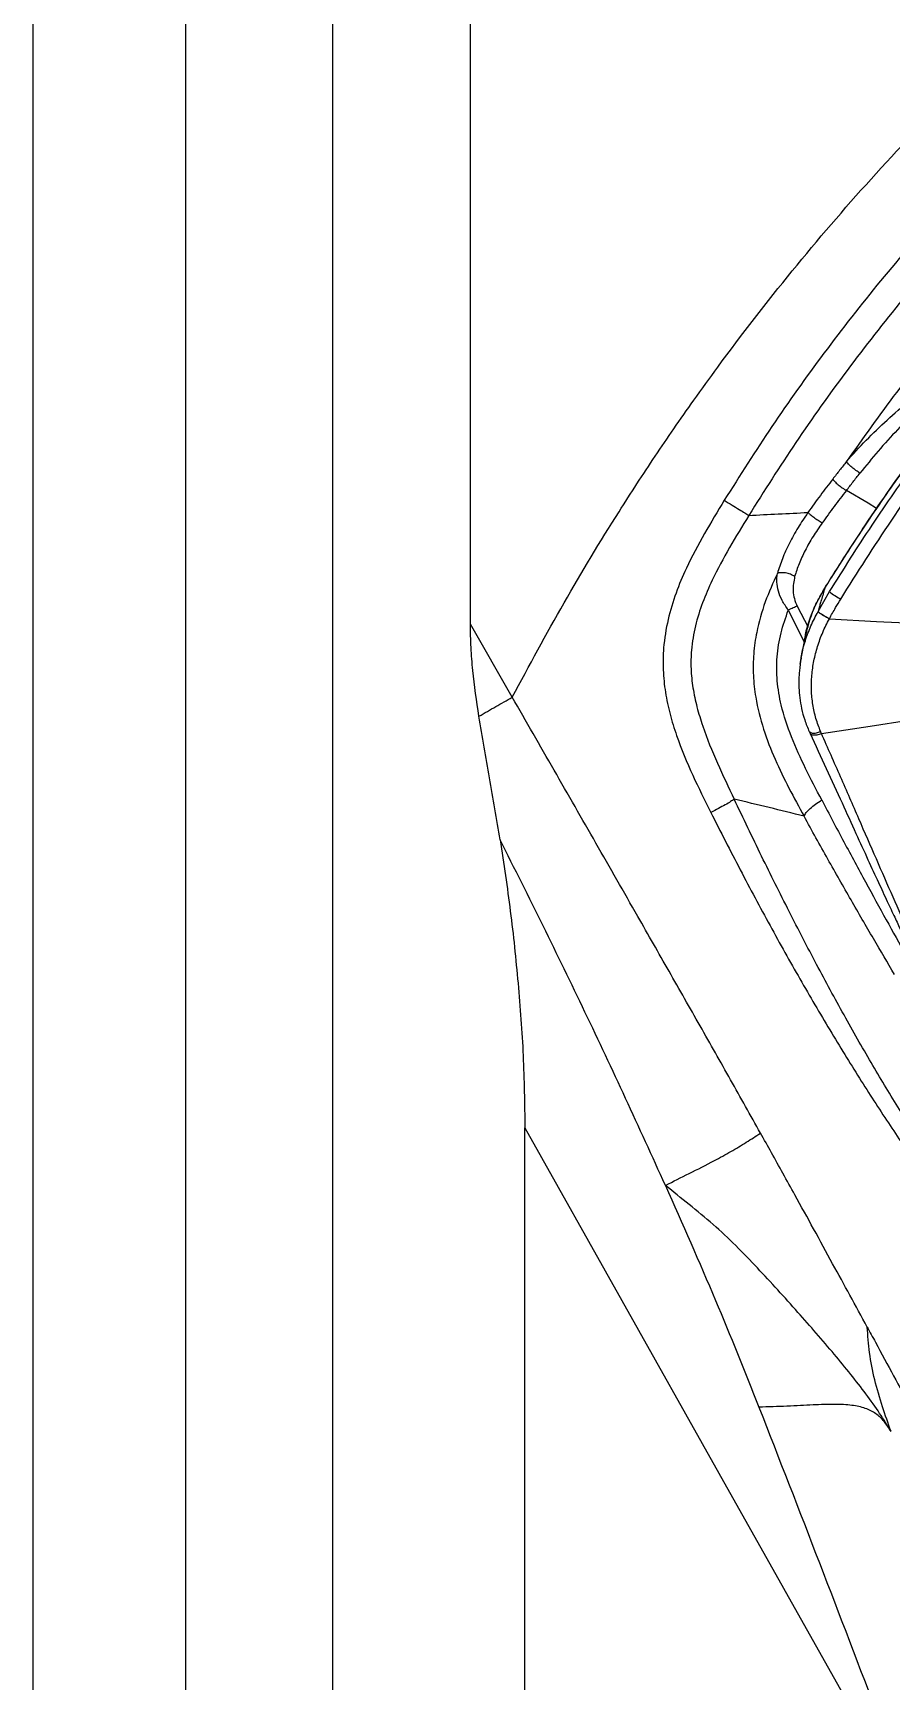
# Model space of a CAD drawing. Extents: x 400 to 501, y 484 to 634.
# Drawn here: x 400.3 to 407.77, y 574.96 to 589.31 of the extents above; entities that cross this region are included whole.
import ezdxf

# ---------------------------------------------------------------- set-up
doc = ezdxf.new("R2010")
doc.units = 0
doc.header["$MEASUREMENT"] = 0
doc.layers.add('1', color=4, linetype='Continuous')
doc.layers.add('DIM', color=3, linetype='Continuous')
doc.layers.add('GEOMETRY', color=3, linetype='Continuous', lineweight=25)

# ---------------------------------------------------------------- blocks, each defined once
blk = doc.blocks.new('2026 GRANDEE')
at = {"layer": '1', "color": 4, "ltscale": 16}
blk.add_line((-50.123, -3), (-50.123, -88.174), dxfattribs=at)
at = {"layer": 'GEOMETRY'}
blk.add_line((-48.791, -86.292), (-48.791, -4.882), dxfattribs=at)
at = {"layer": 'GEOMETRY', "ltscale": 16}
for p, q in [((-47.516, -5.616), (-47.516, -41.246)), ((-46.315, -12.676), (-46.315, -5.957)), ((-43.289, -12.566), (-43.189, -12.392)), ((-43.548, -12.552), (-43.411, -12.828)), ((-43.471, -12.52), (-43.376, -12.702)), ((-45.951, -13.311), (-46.315, -12.676)), ((-43.408, -12.813), (-43.438, -12.973)), ((-43.406, -12.813), (-43.403, -12.8)), ((-43.444, -13.025), (-43.437, -12.973)), ((-43.366, -13.61), (-43.358, -13.626)), ((-45.841, -26.258), (-45.841, -17.061))]:
    blk.add_line(p, q, dxfattribs=at)
at = {"layer": 'GEOMETRY', "ltscale": 16, "flags": 128}
for points in [[(-42.779, -11.667), (-42.854, -11.623), (-43.043, -11.512)], [(-43.23, -12.357), (-43.231, -12.357), (-43.23, -12.361)], [(-43.191, -12.629), (-42.779, -12.651), (-42.455, -12.668)], [(-43.259, -13.627), (-42.835, -13.562), (-42.502, -13.511)], [(-45.841, -17.061), (-44.152, -20.066), (-42.463, -23.071)]]:
    blk.add_lwpolyline(points, dxfattribs=at)
at = {"layer": 'GEOMETRY', "ltscale": 16}
blk.add_arc((-42.809, -11.928), 0.6, 230.6888, 241.8321, dxfattribs=at)
for points, knots in [([(-45.951, -13.311), (-45.803, -13.036), (-45.509, -12.489), (-45.136, -11.875), (-44.866, -11.453), (-44.707, -11.213), (-44.542, -10.97), (-44.361, -10.711), (-44.026, -10.247), (-43.521, -9.595), (-42.835, -8.795), (-42.179, -8.105), (-41.567, -7.515), (-41.008, -7.013), (-40.533, -6.617), (-40.15, -6.314), (-39.866, -6.098), (-39.583, -5.889), (-39.315, -5.698), (-38.906, -5.416), (-38.343, -5.05), (-37.599, -4.603), (-37.087, -4.327), (-36.829, -4.189)], [0, 0, 0, 0, 0.071478, 0.142152, 0.164219, 0.186221, 0.208164, 0.23124, 0.25853, 0.33935, 0.419742, 0.49991, 0.55706, 0.614293, 0.671682, 0.698814, 0.726004, 0.753262, 0.779402, 0.801319, 0.866902, 0.933096, 1, 1, 1, 1]), ([(-38.543, -6.035), (-38.759, -6.171), (-39.195, -6.447), (-39.833, -6.902), (-40.461, -7.393), (-41.073, -7.921), (-41.661, -8.48), (-42.22, -9.069), (-42.748, -9.68), (-43.239, -10.309), (-43.694, -10.946), (-43.969, -11.381), (-44.105, -11.597)], [0, 0, 0, 0, 0.096388, 0.195023, 0.295826, 0.397716, 0.500085, 0.602465, 0.704379, 0.805192, 0.903705, 1, 1, 1, 1]), ([(-38.412, -6.248), (-38.625, -6.382), (-39.054, -6.654), (-39.682, -7.103), (-40.302, -7.587), (-40.904, -8.107), (-41.483, -8.658), (-42.034, -9.238), (-42.554, -9.84), (-43.038, -10.459), (-43.486, -11.086), (-43.758, -11.516), (-43.892, -11.728)], [0, 0, 0, 0, 0.096434, 0.195093, 0.295893, 0.397757, 0.500085, 0.602425, 0.704313, 0.805122, 0.903658, 1, 1, 1, 1]), ([(-43.189, -12.392), (-43.067, -12.198), (-42.824, -11.812), (-42.432, -11.25), (-42.021, -10.702), (-41.59, -10.17), (-41.139, -9.653), (-40.669, -9.154), (-40.181, -8.673), (-39.677, -8.211), (-39.155, -7.767), (-38.617, -7.344), (-38.065, -6.939), (-37.685, -6.688), (-37.495, -6.563)], [0, 0, 0, 0, 0.083512, 0.166712, 0.249853, 0.333077, 0.416479, 0.499832, 0.583025, 0.666209, 0.749518, 0.832976, 0.916394, 1, 1, 1, 1]), ([(-43.092, -12.457), (-42.946, -12.226), (-42.655, -11.766), (-42.178, -11.101), (-41.674, -10.456), (-41.141, -9.834), (-40.613, -9.269), (-40.096, -8.758), (-39.594, -8.297), (-39.076, -7.855), (-38.541, -7.433), (-37.992, -7.029), (-37.614, -6.78), (-37.425, -6.655)], [0, 0, 0, 0, 0.100069, 0.199912, 0.299747, 0.399786, 0.499827, 0.583023, 0.66622, 0.749552, 0.833045, 0.916507, 1, 1, 1, 1]), ([(-38.88, -7.098), (-39.083, -7.241), (-39.486, -7.527), (-40.065, -7.99), (-40.622, -8.476), (-41.155, -8.985), (-41.664, -9.518), (-42.15, -10.075), (-42.613, -10.654), (-42.899, -11.057), (-43.042, -11.26)], [0, 0, 0, 0, 0.125663, 0.250769, 0.375483, 0.499993, 0.624505, 0.749222, 0.874332, 1, 1, 1, 1]), ([(-41.457, -9.948), (-41.519, -10.02), (-41.635, -10.155), (-41.795, -10.349), (-41.935, -10.522), (-42.053, -10.672), (-42.152, -10.8), (-42.234, -10.908), (-42.318, -11.019), (-42.416, -11.152), (-42.54, -11.323), (-42.686, -11.529), (-42.852, -11.771), (-43.037, -12.05), (-43.163, -12.251), (-43.23, -12.357)], [0, 0, 0, 0, 0.094322, 0.178487, 0.252523, 0.316453, 0.370293, 0.414056, 0.452658, 0.509389, 0.579876, 0.664129, 0.762178, 0.87409, 1, 1, 1, 1]), ([(-43.23, -12.361), (-43.096, -12.15), (-42.829, -11.729), (-42.395, -11.118), (-41.941, -10.522), (-41.618, -10.14), (-41.456, -9.949)], [0, 0, 0, 0, 0.250206, 0.499886, 0.749717, 1, 1, 1, 1]), ([(-43.042, -11.26), (-42.986, -11.197), (-42.874, -11.073), (-42.689, -10.897), (-42.498, -10.729), (-42.362, -10.625), (-42.294, -10.574)], [0, 0, 0, 0, 0.25183, 0.501944, 0.750954, 1, 1, 1, 1]), ([(-42.241, -10.63), (-42.302, -10.687), (-42.425, -10.801), (-42.599, -10.982), (-42.767, -11.167), (-42.872, -11.296), (-42.925, -11.361)], [0, 0, 0, 0, 0.2492717, 0.4988, 0.7490434, 1, 1, 1, 1]), ([(-43.042, -11.26), (-43.062, -11.285), (-43.102, -11.336), (-43.141, -11.386), (-43.161, -11.412)], [0, 0, 0, 0, 0.499616, 1, 1, 1, 1]), ([(-42.925, -11.361), (-42.93, -11.357), (-42.941, -11.35), (-42.959, -11.337), (-42.978, -11.323), (-42.995, -11.309), (-43.012, -11.294), (-43.025, -11.281), (-43.036, -11.269), (-43.04, -11.263), (-43.042, -11.26)], [0, 0, 0, 0, 0.125, 0.250001, 0.375001, 0.5, 0.624999, 0.749999, 0.874999, 1, 1, 1, 1]), ([(-43.161, -11.412), (-43.197, -11.459), (-43.271, -11.554), (-43.342, -11.653), (-43.377, -11.703)], [0, 0, 0, 0, 0.493366, 1, 1, 1, 1]), ([(-43.161, -11.412), (-43.159, -11.415), (-43.155, -11.421), (-43.144, -11.433), (-43.131, -11.446), (-43.114, -11.461), (-43.096, -11.475), (-43.078, -11.489), (-43.06, -11.502), (-43.049, -11.509), (-43.043, -11.512)], [0, 0, 0, 0, 0.125, 0.250001, 0.375001, 0.5, 0.624999, 0.749999, 0.874999, 1, 1, 1, 1]), ([(-43.043, -11.512), (-43.023, -11.487), (-42.984, -11.436), (-42.945, -11.386), (-42.925, -11.361)], [0, 0, 0, 0, 0.500389, 1, 1, 1, 1]), ([(-44.105, -11.597), (-44.164, -11.693), (-44.281, -11.886), (-44.424, -12.155), (-44.53, -12.405), (-44.6, -12.637), (-44.637, -12.863), (-44.641, -13.075), (-44.621, -13.269), (-44.58, -13.46), (-44.505, -13.703), (-44.385, -13.989), (-44.276, -14.207), (-44.223, -14.314)], [0, 0, 0, 0, 0.115555, 0.232615, 0.31294, 0.395658, 0.481256, 0.547382, 0.614376, 0.681434, 0.74789, 0.876443, 1, 1, 1, 1]), ([(-44.105, -11.597), (-44.083, -11.611), (-44.037, -11.639), (-43.975, -11.677), (-43.923, -11.709), (-43.903, -11.722), (-43.892, -11.728)], [0, 0, 0, 0, 0.249999, 0.5, 0.750001, 1, 1, 1, 1]), ([(-43.043, -11.512), (-43.079, -11.558), (-43.15, -11.65), (-43.219, -11.746), (-43.253, -11.793)], [0, 0, 0, 0, 0.501772, 1, 1, 1, 1]), ([(-43.892, -11.728), (-43.949, -11.821), (-44.062, -12.006), (-44.198, -12.259), (-44.297, -12.487), (-44.361, -12.69), (-44.394, -12.884), (-44.398, -13.065), (-44.381, -13.231), (-44.345, -13.398), (-44.278, -13.618), (-44.168, -13.886), (-44.069, -14.095), (-44.019, -14.199)], [0, 0, 0, 0, 0.123436, 0.24446, 0.324509, 0.404161, 0.484273, 0.545617, 0.608376, 0.672588, 0.737936, 0.869058, 1, 1, 1, 1]), ([(-43.892, -11.728), (-43.807, -11.724), (-43.635, -11.715), (-43.463, -11.707), (-43.377, -11.703)], [0, 0, 0, 0, 0.500062, 1, 1, 1, 1]), ([(-43.377, -11.703), (-43.407, -11.747), (-43.465, -11.834), (-43.54, -11.969), (-43.602, -12.104), (-43.63, -12.191), (-43.643, -12.234)], [0, 0, 0, 0, 0.2575313, 0.5147581, 0.7638087, 1, 1, 1, 1]), ([(-43.377, -11.703), (-43.375, -11.706), (-43.37, -11.71), (-43.358, -11.72), (-43.343, -11.732), (-43.326, -11.745), (-43.308, -11.758), (-43.289, -11.771), (-43.27, -11.783), (-43.259, -11.79), (-43.253, -11.793)], [0, 0, 0, 0, 0.125, 0.250001, 0.375001, 0.5, 0.624999, 0.749999, 0.875, 1, 1, 1, 1]), ([(-43.253, -11.793), (-43.28, -11.833), (-43.334, -11.911), (-43.402, -12.031), (-43.457, -12.148), (-43.481, -12.223), (-43.493, -12.26)], [0, 0, 0, 0, 0.26614, 0.523587, 0.768461, 1, 1, 1, 1]), ([(-43.643, -12.234), (-43.68, -12.315), (-43.756, -12.481), (-43.822, -12.717), (-43.853, -12.933), (-43.856, -13.123), (-43.832, -13.344), (-43.769, -13.591), (-43.666, -13.854), (-43.543, -14.106), (-43.455, -14.267), (-43.411, -14.348)], [0, 0, 0, 0, 0.1190273, 0.2408949, 0.3240159, 0.4083156, 0.4928806, 0.6196235, 0.7457439, 0.8717873, 1, 1, 1, 1]), ([(-43.548, -12.552), (-43.567, -12.525), (-43.605, -12.472), (-43.637, -12.388), (-43.651, -12.309), (-43.646, -12.258), (-43.643, -12.234)], [0, 0, 0, 0, 0.263061, 0.515452, 0.760515, 1, 1, 1, 1]), ([(-43.493, -12.26), (-43.498, -12.257), (-43.509, -12.25), (-43.529, -12.241), (-43.55, -12.234), (-43.572, -12.229), (-43.594, -12.227), (-43.613, -12.227), (-43.63, -12.229), (-43.639, -12.232), (-43.643, -12.234)], [0, 0, 0, 0, 0.125, 0.250001, 0.375001, 0.5, 0.624999, 0.749999, 0.875, 1, 1, 1, 1]), ([(-43.493, -12.26), (-43.5, -12.301), (-43.512, -12.364), (-43.498, -12.454), (-43.48, -12.498), (-43.471, -12.52)], [0, 0, 0, 0, 0.491694, 0.743495, 1, 1, 1, 1]), ([(-43.23, -12.357), (-43.27, -12.428), (-43.351, -12.573), (-43.389, -12.731), (-43.407, -12.811)], [0, 0, 0, 0, 0.496289, 1, 1, 1, 1]), ([(-43.403, -12.8), (-43.401, -12.783), (-43.391, -12.721), (-43.356, -12.615), (-43.303, -12.484), (-43.254, -12.402), (-43.23, -12.361)], [0, 0, 0, 0, 0.107811, 0.407024, 0.703123, 1, 1, 1, 1]), ([(-43.23, -12.361), (-43.24, -12.395), (-43.25, -12.429), (-43.26, -12.464), (-43.261, -12.465), (-43.262, -12.469), (-43.267, -12.486), (-43.276, -12.519), (-43.285, -12.549), (-43.289, -12.566)], [0, 0, 0, 0, 0.500001, 0.500607, 0.505213, 0.517858, 0.565455, 0.750005, 1, 1, 1, 1]), ([(-43.191, -12.628), (-43.173, -12.596), (-43.141, -12.538), (-43.107, -12.482), (-43.092, -12.457)], [0, 0, 0, 0, 0.560002, 1, 1, 1, 1]), ([(-43.471, -12.52), (-43.476, -12.522), (-43.486, -12.525), (-43.505, -12.533), (-43.526, -12.542), (-43.541, -12.549), (-43.548, -12.552)], [0, 0, 0, 0, 0.25, 0.5, 0.75, 1, 1, 1, 1]), ([(-43.437, -12.973), (-43.436, -12.966), (-43.429, -12.914), (-43.401, -12.819), (-43.354, -12.689), (-43.311, -12.607), (-43.289, -12.566)], [0, 0, 0, 0, 0.0520254, 0.3671667, 0.6845225, 1, 1, 1, 1]), ([(-43.191, -12.629), (-43.203, -12.623), (-43.22, -12.613), (-43.242, -12.6), (-43.258, -12.59), (-43.271, -12.582), (-43.284, -12.572), (-43.287, -12.569), (-43.289, -12.566)], [0, 0, 0, 0, 0.239009, 0.368125, 0.500111, 0.632082, 0.76115, 1, 1, 1, 1]), ([(-43.289, -12.566), (-43.287, -12.568), (-43.284, -12.572), (-43.27, -12.581), (-43.257, -12.59), (-43.242, -12.599), (-43.22, -12.612), (-43.202, -12.622), (-43.191, -12.628)], [0, 0, 0, 0, 0.238958, 0.36804, 0.5, 0.63196, 0.761042, 1, 1, 1, 1]), ([(-46.241, -13.477), (-46.261, -13.344), (-46.29, -13.146), (-46.312, -12.878), (-46.314, -12.743), (-46.315, -12.676)], [0, 0, 0, 0, 0.500733, 0.749773, 1, 1, 1, 1]), ([(-43.267, -13.61), (-43.281, -13.573), (-43.31, -13.498), (-43.337, -13.375), (-43.349, -13.25), (-43.345, -13.122), (-43.328, -12.994), (-43.295, -12.869), (-43.251, -12.746), (-43.211, -12.668), (-43.191, -12.629)], [0, 0, 0, 0, 0.126237, 0.25247, 0.378246, 0.503559, 0.627704, 0.75127, 0.8765, 1, 1, 1, 1]), ([(-43.191, -12.628), (-43.191, -12.628), (-43.191, -12.628), (-43.191, -12.629), (-43.192, -12.629)], [0, 0, 0, 0, 0.56, 1, 1, 1, 1]), ([(-43.437, -12.971), (-43.443, -13.008), (-43.456, -13.094), (-43.458, -13.21), (-43.449, -13.319), (-43.433, -13.413), (-43.407, -13.513), (-43.38, -13.577), (-43.366, -13.61)], [0, 0, 0, 0, 0.163987, 0.386109, 0.518549, 0.665863, 0.826248, 1, 1, 1, 1]), ([(-46.241, -13.477), (-46.192, -13.449), (-46.099, -13.395), (-45.999, -13.338), (-45.951, -13.311)], [0, 0, 0, 0, 0.519085, 1, 1, 1, 1]), ([(-43.79, -17.106), (-43.877, -16.952), (-44.05, -16.642), (-44.316, -16.172), (-44.586, -15.697), (-44.888, -15.167), (-45.222, -14.583), (-45.587, -13.946), (-45.83, -13.522), (-45.951, -13.311)], [0, 0, 0, 0, 0.123824, 0.248229, 0.373423, 0.498982, 0.666257, 0.833286, 1, 1, 1, 1]), ([(-46.056, -14.553), (-46.087, -14.373), (-46.147, -14.014), (-46.21, -13.655), (-46.241, -13.477)], [0, 0, 0, 0, 0.500913, 1, 1, 1, 1]), ([(-43.365, -13.61), (-43.365, -13.611), (-43.362, -13.615), (-43.354, -13.62), (-43.34, -13.624), (-43.323, -13.624), (-43.304, -13.622), (-43.285, -13.617), (-43.273, -13.613), (-43.267, -13.61)], [0, 0, 0, 0, 0.074702, 0.231711, 0.392709, 0.553707, 0.710716, 0.860309, 1, 1, 1, 1]), ([(-43.361, -13.621), (-43.361, -13.621), (-43.36, -13.624), (-43.356, -13.63), (-43.347, -13.636), (-43.333, -13.64), (-43.316, -13.64), (-43.298, -13.638), (-43.278, -13.634), (-43.266, -13.629), (-43.26, -13.627)], [0, 0, 0, 0, 0.009337, 0.147126, 0.291718, 0.439993, 0.588315, 0.733042, 0.871034, 1, 1, 1, 1]), ([(-43.359, -13.626), (-43.311, -13.729), (-43.216, -13.935), (-43.084, -14.224), (-42.963, -14.489), (-42.858, -14.719), (-42.767, -14.916), (-42.69, -15.082), (-42.625, -15.221), (-42.569, -15.34), (-42.512, -15.461), (-42.446, -15.599), (-42.369, -15.76), (-42.283, -15.935), (-42.203, -16.094), (-42.132, -16.233), (-42.07, -16.353), (-42.01, -16.467), (-41.954, -16.57), (-41.905, -16.661), (-41.882, -16.702), (-41.87, -16.723)], [0, 0, 0, 0, 0.0689, 0.137893, 0.200565, 0.256849, 0.306859, 0.349957, 0.38713, 0.418396, 0.448479, 0.490082, 0.539632, 0.596792, 0.661472, 0.708868, 0.759817, 0.814529, 0.87309, 0.934808, 1, 1, 1, 1]), ([(-43.259, -13.627), (-43.261, -13.624), (-43.263, -13.618), (-43.266, -13.613), (-43.267, -13.61)], [0, 0, 0, 0, 0.56, 1, 1, 1, 1]), ([(-41.78, -16.767), (-41.798, -16.739), (-41.834, -16.685), (-41.915, -16.548), (-42.01, -16.375), (-42.118, -16.167), (-42.236, -15.928), (-42.362, -15.661), (-42.495, -15.369), (-42.635, -15.055), (-42.781, -14.722), (-42.933, -14.372), (-43.091, -14.007), (-43.204, -13.754), (-43.26, -13.627)], [0, 0, 0, 0, 0.083648, 0.167746, 0.251461, 0.334457, 0.417447, 0.500935, 0.584376, 0.667337, 0.750217, 0.833366, 0.916826, 1, 1, 1, 1]), ([(-44.019, -14.199), (-44.028, -14.206), (-44.047, -14.219), (-44.095, -14.248), (-44.155, -14.28), (-44.2, -14.303), (-44.223, -14.314)], [0, 0, 0, 0, 0.249999, 0.5, 0.750001, 1, 1, 1, 1]), ([(-42.146, -17.551), (-42.219, -17.447), (-42.366, -17.237), (-42.595, -16.88), (-42.829, -16.493), (-43.065, -16.078), (-43.304, -15.637), (-43.543, -15.175), (-43.783, -14.694), (-43.94, -14.365), (-44.019, -14.199)], [0, 0, 0, 0, 0.117936, 0.237253, 0.358125, 0.481481, 0.607276, 0.735518, 0.866552, 1, 1, 1, 1]), ([(-43.411, -14.348), (-43.512, -14.322), (-43.713, -14.272), (-43.918, -14.223), (-44.019, -14.199)], [0, 0, 0, 0, 0.50316, 1, 1, 1, 1]), ([(-44.223, -14.314), (-44.138, -14.481), (-43.969, -14.813), (-43.71, -15.298), (-43.449, -15.764), (-43.188, -16.209), (-42.93, -16.629), (-42.678, -17.02), (-42.431, -17.384), (-42.275, -17.599), (-42.197, -17.706)], [0, 0, 0, 0, 0.131994, 0.262096, 0.389901, 0.515699, 0.639425, 0.760946, 0.881106, 1, 1, 1, 1]), ([(-43.411, -14.348), (-43.406, -14.337), (-43.395, -14.317), (-43.359, -14.28), (-43.313, -14.242), (-43.276, -14.218), (-43.257, -14.206)], [0, 0, 0, 0, 0.249999, 0.5, 0.750001, 1, 1, 1, 1]), ([(-42.624, -15.725), (-42.684, -15.622), (-42.807, -15.415), (-43.002, -15.077), (-43.204, -14.722), (-43.342, -14.473), (-43.411, -14.348)], [0, 0, 0, 0, 0.2445426, 0.4940732, 0.7458128, 1, 1, 1, 1]), ([(-43.257, -14.206), (-43.193, -14.329), (-43.064, -14.573), (-42.876, -14.92), (-42.696, -15.251), (-42.582, -15.453), (-42.526, -15.553)], [0, 0, 0, 0, 0.254734, 0.50681, 0.75623, 1, 1, 1, 1]), ([(-46.056, -14.553), (-46.025, -14.76), (-45.963, -15.174), (-45.898, -15.801), (-45.85, -16.43), (-45.844, -16.851), (-45.841, -17.061)], [0, 0, 0, 0, 0.249854, 0.50051, 0.751309, 1, 1, 1, 1]), ([(-44.618, -17.561), (-44.733, -17.309), (-44.962, -16.804), (-45.317, -16.051), (-45.681, -15.301), (-45.931, -14.803), (-46.056, -14.553)], [0, 0, 0, 0, 0.249854, 0.498894, 0.749098, 1, 1, 1, 1]), ([(-44.618, -17.561), (-44.549, -17.527), (-44.407, -17.456), (-44.216, -17.36), (-44.049, -17.268), (-43.914, -17.187), (-43.831, -17.133), (-43.79, -17.106)], [0, 0, 0, 0, 0.24688, 0.507222, 0.677511, 0.841551, 1, 1, 1, 1]), ([(-43.162, -18.244), (-43.217, -18.143), (-43.324, -17.946), (-43.47, -17.682), (-43.593, -17.46), (-43.693, -17.28), (-43.758, -17.163), (-43.79, -17.106)], [0, 0, 0, 0, 0.272976, 0.53342, 0.697459, 0.852411, 1, 1, 1, 1]), ([(-44.618, -17.561), (-44.471, -17.894), (-44.188, -18.532), (-43.928, -19.181), (-43.804, -19.491)], [0, 0, 0, 0, 0.521347, 1, 1, 1, 1]), ([(-42.654, -19.704), (-42.686, -19.652), (-42.751, -19.544), (-42.871, -19.377), (-43.004, -19.206), (-43.149, -19.029), (-43.303, -18.85), (-43.468, -18.662), (-43.638, -18.473), (-43.818, -18.278), (-44.003, -18.086), (-44.201, -17.899), (-44.41, -17.729), (-44.549, -17.617), (-44.618, -17.561)], [0, 0, 0, 0, 0.075178, 0.15392, 0.23283, 0.312828, 0.396597, 0.478449, 0.566693, 0.652382, 0.740821, 0.827474, 0.914735, 1, 1, 1, 1]), ([(-42.861, -18.795), (-42.911, -18.703), (-43.009, -18.524), (-43.111, -18.336), (-43.162, -18.244)], [0, 0, 0, 0, 0.512308, 1, 1, 1, 1]), ([(-42.861, -18.795), (-42.85, -18.817), (-42.826, -18.861), (-42.802, -18.905), (-42.79, -18.926)], [0, 0, 0, 0, 0.500004, 1, 1, 1, 1]), ([(-42.654, -19.704), (-42.679, -19.633), (-42.732, -19.484), (-42.799, -19.255), (-42.845, -19.023), (-42.856, -18.869), (-42.861, -18.795)], [0, 0, 0, 0, 0.242207, 0.501651, 0.759408, 1, 1, 1, 1]), ([(-42.79, -18.926), (-42.737, -19.025), (-42.63, -19.222), (-42.485, -19.491), (-42.351, -19.738), (-42.241, -19.941), (-42.149, -20.11), (-42.074, -20.248), (-42.007, -20.371), (-41.947, -20.483), (-41.913, -20.545), (-41.896, -20.578)], [0, 0, 0, 0, 0.126033, 0.250553, 0.372074, 0.496405, 0.590993, 0.690857, 0.788681, 0.888262, 1, 1, 1, 1]), ([(-42.654, -19.704), (-42.673, -19.674), (-42.712, -19.611), (-42.786, -19.545), (-42.878, -19.498), (-42.996, -19.473), (-43.147, -19.465), (-43.301, -19.471), (-43.443, -19.478), (-43.56, -19.484), (-43.681, -19.489), (-43.763, -19.491), (-43.804, -19.491)], [0, 0, 0, 0, 0.095343, 0.194924, 0.300857, 0.41569, 0.542381, 0.683612, 0.759847, 0.838932, 0.919506, 1, 1, 1, 1]), ([(-43.804, -19.491), (-43.628, -19.943), (-43.275, -20.848), (-42.929, -21.756), (-42.756, -22.21)], [0, 0, 0, 0, 0.499286, 1, 1, 1, 1]), ([(-42.756, -22.21), (-42.7, -22.191), (-42.59, -22.151), (-42.431, -22.093), (-42.284, -22.039), (-42.153, -21.991), (-42.043, -21.949), (-41.957, -21.915), (-41.895, -21.889), (-41.878, -21.881), (-41.869, -21.877)], [0, 0, 0, 0, 0.125005, 0.250005, 0.375002, 0.5, 0.624998, 0.749995, 0.874995, 1, 1, 1, 1])]:
    blk.add_open_spline(points, degree=3, knots=knots, dxfattribs=at)
at = {"layer": 'GEOMETRY', "color": 4, "ltscale": 16}
blk.add_open_spline([(-43.257, -14.206), (-43.305, -14.115), (-43.398, -13.938), (-43.523, -13.663), (-43.609, -13.407), (-43.65, -13.171), (-43.651, -12.959), (-43.617, -12.75), (-43.571, -12.618), (-43.548, -12.552)], degree=3, knots=[0, 0, 0, 0, 0.181735, 0.355299, 0.522794, 0.644117, 0.763148, 0.881215, 1, 1, 1, 1], dxfattribs=at)

msp = doc.modelspace()

# ---------------------------------------------------------------- block references
at = {"layer": 'DIM'}
msp.add_blockref('2026 GRANDEE', (450.425, 596.84), dxfattribs=at)

doc.saveas('drawing.dxf')
